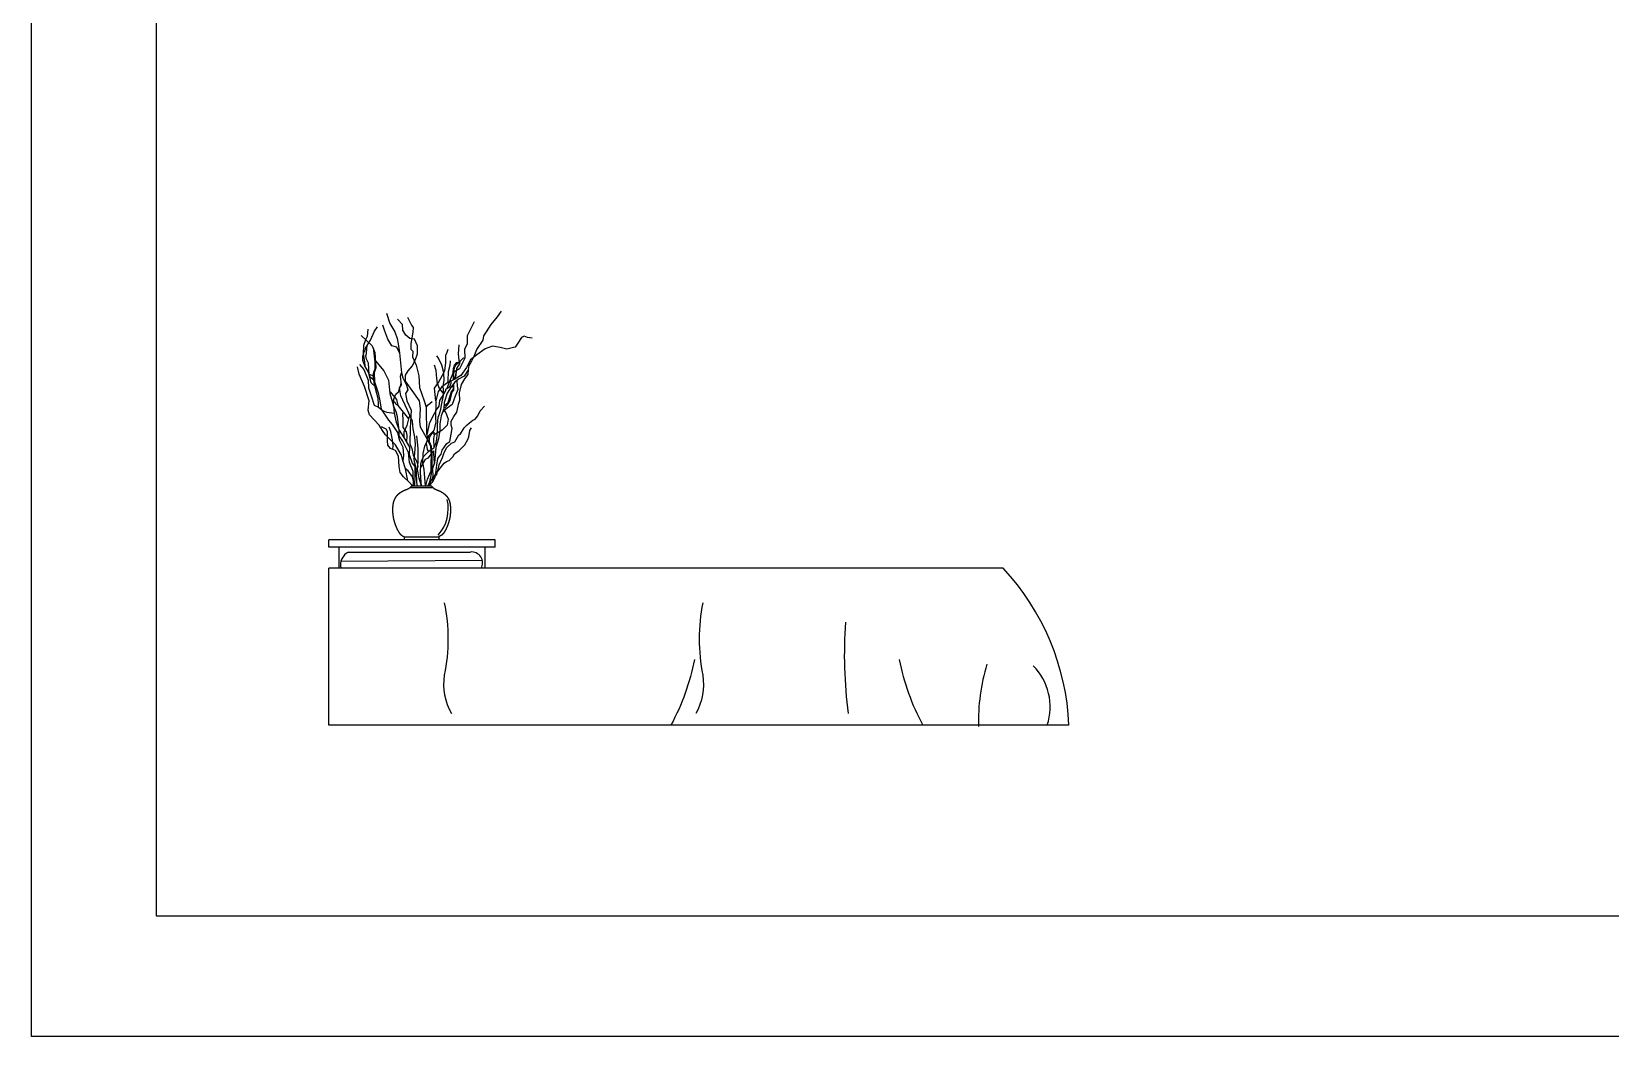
# Model space of a CAD drawing. Header units: inches. Extents: x 4.1 to 46.6, y 13.1 to 37.9.
# Drawn here: x 25.641 to 29.907, y 13.102 to 15.817 of the extents above; entities that cross this region are included whole.
import ezdxf

# ---------------------------------------------------------------- set-up
doc = ezdxf.new("R2010")
doc.units = ezdxf.units.IN
doc.header["$MEASUREMENT"] = 0
for name, color, linetype in [('02', 2, 'Continuous'), ('1', 1, 'Continuous'), ('4', 4, 'Continuous'), ('kadrbm', 4, 'Continuous')]:
    doc.layers.add(name, color=color, linetype=linetype)

# ---------------------------------------------------------------- blocks, each defined once
blk = doc.blocks.new('kadrbm')
at = {"layer": 'kadrbm', "color": 4}
blk.add_lwpolyline([(0, 0), (0, 24.7972), (21, 24.7972), (21, 0), (0, 0)], close=True, dxfattribs=at)
blk.add_lwpolyline([(20.6631, 0.3257), (20.6631, 24.4603), (0.3369, 24.4603), (0.3369, 0.3257), (20.6631, 0.3257)], dxfattribs=at)

msp = doc.modelspace()

# ---------------------------------------------------------------- linework, layer by layer
at = {"layer": '02'}
for p, q in [((26.7266, 14.5834), (26.6627, 14.5834)), ((26.894, 14.443), (26.444, 14.443)), ((26.894, 14.4231), (26.444, 14.4231)), ((26.472, 14.3664), (26.472, 14.4231)), ((26.7413, 14.4502), (26.6479, 14.4502)), ((26.866, 14.4231), (26.866, 14.3664)), ((26.894, 14.4231), (26.894, 14.443)), ((26.8588, 14.3879), (26.4764, 14.3844)), ((26.4975, 14.4103), (26.8267, 14.4103)), ((28.2662, 14.3664), (26.444, 14.3664))]:
    msp.add_line(p, q, dxfattribs=at)
for points in [[(26.8355, 14.9364), (26.837, 14.9394), (26.8441, 14.9579), (26.8608, 14.9825), (26.8634, 14.9948), (26.8705, 15.0053), (26.8828, 15.0255), (26.8995, 15.0457), (26.9109, 15.0607)], [(26.5657, 14.8749), (26.5562, 14.8826), (26.5518, 14.8959), (26.5418, 14.9137), (26.5362, 14.9281), (26.5357, 14.9392), (26.5385, 14.9486), (26.5418, 14.9542), (26.5451, 14.9658), (26.5474, 14.9686), (26.5523, 14.9758), (26.5568, 14.983), (26.5607, 14.9908), (26.5679, 15.0074), (26.5757, 15.0191)], [(26.6355, 14.9487), (26.6277, 14.9635), (26.6142, 14.9674), (26.6036, 14.9857), (26.5959, 15.0069), (26.5901, 15.0233)], [(26.6003, 15.0553), (26.6093, 15.0281), (26.6229, 15.0056), (26.6292, 14.9875), (26.6319, 14.9731), (26.6355, 14.9487), (26.6401, 14.8945), (26.6437, 14.881), (26.6536, 14.8611), (26.6581, 14.8485), (26.6509, 14.8385), (26.6545, 14.8187), (26.6663, 14.7934), (26.6636, 14.7446), (26.6627, 14.7031), (26.6681, 14.6905), (26.6724, 14.6724), (26.6828, 14.6527), (26.6843, 14.6409)], [(26.7107, 14.7146), (26.6916, 14.7479), (26.6905, 14.7636), (26.6916, 14.7985), (26.6893, 14.8188), (26.6691, 14.847), (26.651, 14.8717), (26.651, 14.8886), (26.6589, 14.8999), (26.6702, 14.9134), (26.6792, 14.9337), (26.6837, 14.946), (26.6837, 14.9674), (26.6758, 14.9855), (26.6634, 14.9877), (26.6522, 14.9967), (26.6443, 15.0102), (26.6431, 15.0249), (26.6296, 15.0395)], [(26.6567, 15.0451), (26.6679, 15.0237), (26.6724, 15.017), (26.6713, 15.0046), (26.6657, 14.9742), (26.6657, 14.9584), (26.6713, 14.9528), (26.6702, 14.9382), (26.6803, 14.9156), (26.6871, 14.8864), (26.6893, 14.8548), (26.7017, 14.8188), (26.7074, 14.8019), (26.7085, 14.7276)], [(26.8366, 15.0324), (26.8264, 15.0108), (26.8178, 14.9949), (26.8178, 14.9718), (26.8106, 14.9589), (26.812, 14.9343), (26.7976, 14.9055), (26.7803, 14.8954), (26.7716, 14.8752), (26.7629, 14.8522)], [(26.5312, 14.9954), (26.5611, 14.9674), (26.5689, 14.9491), (26.5708, 14.9076), (26.5669, 14.8941), (26.5679, 14.87), (26.5775, 14.8401), (26.5824, 14.8189), (26.5853, 14.7967), (26.6055, 14.7668), (26.6152, 14.7553), (26.6297, 14.7331), (26.6345, 14.7138), (26.6442, 14.6936), (26.6461, 14.6714), (26.6442, 14.6578)], [(26.5496, 15.0124), (26.5474, 14.9924), (26.5429, 14.9836), (26.5379, 14.968), (26.5374, 14.9464), (26.5407, 14.9237), (26.5418, 14.9137)], [(26.9934, 14.9878), (26.9811, 14.9904), (26.9723, 14.9939), (26.9644, 14.9904), (26.9547, 14.9746), (26.9476, 14.9641), (26.9432, 14.9632), (26.9248, 14.9588), (26.9072, 14.9632), (26.8861, 14.9667), (26.8667, 14.9597), (26.8439, 14.943), (26.8271, 14.9298), (26.8166, 14.9087), (26.8008, 14.8876), (26.7849, 14.8771), (26.7647, 14.8674), (26.7497, 14.8569), (26.7392, 14.8437), (26.733, 14.8191), (26.7326, 14.7714), (26.7334, 14.762), (26.7276, 14.739), (26.7139, 14.7246), (26.7074, 14.7044), (26.703, 14.6964), (26.698, 14.6763), (26.6973, 14.6525), (26.7009, 14.6337), (26.7016, 14.6222), (26.7045, 14.589)], [(26.569, 14.8574), (26.5585, 14.8671), (26.5535, 14.8898), (26.5512, 14.9203), (26.5462, 14.9314), (26.544, 14.9403), (26.5462, 14.947), (26.5468, 14.9603), (26.5474, 14.9686)], [(26.5785, 14.8015), (26.5784, 14.8111), (26.5779, 14.8255), (26.5707, 14.8521), (26.5673, 14.8627), (26.564, 14.8871), (26.5662, 14.8959), (26.569, 14.9054), (26.569, 14.9231), (26.566, 14.9558)], [(26.7148, 14.5885), (26.7252, 14.5996), (26.7319, 14.6137), (26.7342, 14.6307), (26.7364, 14.6448), (26.7386, 14.6634), (26.7431, 14.6693), (26.7475, 14.6745), (26.7505, 14.6857), (26.7631, 14.7035), (26.7713, 14.7087), (26.7743, 14.7287), (26.7772, 14.7443), (26.7743, 14.7532), (26.775, 14.7643), (26.7817, 14.7769), (26.7899, 14.7881), (26.7936, 14.8044), (26.7943, 14.8103), (26.798, 14.8207), (26.7975, 14.8401), (26.8027, 14.863), (26.8115, 14.8779), (26.8203, 14.8902), (26.8212, 14.9034), (26.8233, 14.914), (26.8309, 14.9271), (26.8355, 14.9364)], [(26.733, 14.8191), (26.73, 14.8534), (26.7406, 14.8688), (26.7513, 14.8881), (26.758, 14.9007), (26.7606, 14.9215), (26.7606, 14.9421), (26.7642, 14.9501), (26.7669, 14.9582)], [(26.755, 14.8377), (26.7527, 14.8588), (26.7556, 14.8741), (26.7551, 14.8947), (26.7498, 14.9153), (26.7402, 14.9345), (26.7359, 14.9402)], [(26.7803, 14.8954), (26.781, 14.9062), (26.7839, 14.9153), (26.7901, 14.922), (26.7959, 14.9244), (26.7987, 14.9259), (26.8079, 14.935), (26.812, 14.9343)], [(26.7957, 14.9703), (26.794, 14.9459), (26.7951, 14.9292), (26.7962, 14.9237), (26.7979, 14.9209), (26.789, 14.9059), (26.7879, 14.8965), (26.7831, 14.8762)], [(26.6574, 14.6025), (26.6513, 14.6349), (26.6442, 14.6578), (26.6407, 14.6718), (26.624, 14.6999), (26.6082, 14.7158), (26.5976, 14.7272), (26.5888, 14.7386), (26.58, 14.7535), (26.5545, 14.7808), (26.5501, 14.794), (26.5528, 14.8186), (26.5404, 14.8572), (26.5264, 14.8906), (26.522, 14.9108)], [(26.5274, 14.9173), (26.5389, 14.9038), (26.5505, 14.8748), (26.5515, 14.8536), (26.5582, 14.8324), (26.5669, 14.8073), (26.5785, 14.8015), (26.5911, 14.7919), (26.6007, 14.788), (26.621, 14.7852)], [(26.5534, 14.8913), (26.5573, 14.8893), (26.5601, 14.8882), (26.564, 14.8871)], [(26.5698, 14.9283), (26.593, 14.8997), (26.6055, 14.8746), (26.6094, 14.8389), (26.619, 14.8052)], [(26.6833, 14.5887), (26.6818, 14.604), (26.6798, 14.6375), (26.6759, 14.6537), (26.6744, 14.6626), (26.6769, 14.6778), (26.6788, 14.702), (26.6769, 14.7207), (26.6724, 14.7428), (26.671, 14.7522), (26.6702, 14.7639), (26.6557, 14.7958), (26.6384, 14.8324), (26.6355, 14.8536), (26.6384, 14.8584), (26.6403, 14.8623), (26.6374, 14.8854), (26.6401, 14.8945)], [(26.7067, 14.589), (26.711, 14.607), (26.7204, 14.6294), (26.7211, 14.6517), (26.7218, 14.6712), (26.7196, 14.6957), (26.7124, 14.7109), (26.7095, 14.7267), (26.7175, 14.7599), (26.7297, 14.7851), (26.7348, 14.7945), (26.7427, 14.8046), (26.7442, 14.8197), (26.7507, 14.8298), (26.755, 14.8377), (26.7435, 14.8522), (26.7377, 14.8659), (26.7362, 14.8796), (26.7341, 14.9012), (26.7297, 14.9156)], [(26.8212, 14.9034), (26.8103, 14.8855), (26.7947, 14.8772), (26.7848, 14.8694), (26.7744, 14.8564), (26.7635, 14.8397), (26.7557, 14.8148), (26.7552, 14.7976), (26.7474, 14.7784), (26.7442, 14.7571), (26.7442, 14.7405), (26.7405, 14.7162), (26.7336, 14.6927), (26.7297, 14.6516), (26.7243, 14.6364), (26.7248, 14.6144), (26.7234, 14.6094)], [(26.7724, 14.9273), (26.7714, 14.9144), (26.7666, 14.8971), (26.7661, 14.8736), (26.7647, 14.8674)], [(26.7806, 14.8755), (26.7811, 14.8872), (26.7831, 14.8965), (26.7829, 14.9022), (26.7843, 14.9104), (26.789, 14.9183), (26.7936, 14.9215), (26.7971, 14.9222)], [(26.785, 14.8771), (26.7884, 14.8882), (26.7889, 14.9005)], [(26.6728, 14.5931), (26.6721, 14.6278), (26.6625, 14.6519), (26.6596, 14.6789), (26.6441, 14.7097), (26.6345, 14.7242), (26.6345, 14.7396), (26.6296, 14.7753), (26.6258, 14.7888), (26.619, 14.8052), (26.62, 14.8235), (26.6248, 14.837), (26.6325, 14.8428), (26.6383, 14.8621), (26.6397, 14.8668)], [(26.7278, 14.6917), (26.7332, 14.703), (26.7356, 14.7157), (26.7381, 14.7402), (26.7381, 14.7539), (26.7394, 14.7746), (26.7428, 14.7839), (26.7469, 14.796), (26.7498, 14.8117), (26.7527, 14.8291), (26.755, 14.8377), (26.7591, 14.8453), (26.7614, 14.8511), (26.7629, 14.8522), (26.7707, 14.858), (26.7747, 14.8662), (26.7748, 14.8722)], [(26.7898, 14.8733), (26.7909, 14.8582), (26.7929, 14.8492), (26.7859, 14.8313), (26.777, 14.8094), (26.7571, 14.7935), (26.7531, 14.7895)], [(26.779, 14.8621), (26.7779, 14.8583), (26.7807, 14.8516), (26.774, 14.8422), (26.7723, 14.8339), (26.7651, 14.8117), (26.7568, 14.805)], [(26.7579, 14.8), (26.7651, 14.8078), (26.7707, 14.8178), (26.7751, 14.8311), (26.7773, 14.8422), (26.7818, 14.8477), (26.7818, 14.856), (26.7822, 14.8661)], [(26.6103, 14.8428), (26.6267, 14.8225), (26.6306, 14.8062), (26.6596, 14.7705)], [(26.6306, 14.8062), (26.6256, 14.8103), (26.6234, 14.8142), (26.6204, 14.8153), (26.6184, 14.8173), (26.6142, 14.8221)], [(26.619, 14.8052), (26.621, 14.7852), (26.6258, 14.7608), (26.6345, 14.7396)], [(26.7074, 14.8019), (26.7126, 14.8081), (26.7233, 14.8168)], [(26.7252, 14.5996), (26.726, 14.6094), (26.7357, 14.62), (26.7419, 14.6463), (26.7515, 14.6657), (26.7559, 14.6797), (26.763, 14.6929), (26.7753, 14.7043), (26.785, 14.7078), (26.7955, 14.7272), (26.7999, 14.7298), (26.8096, 14.7456), (26.8184, 14.7544), (26.8245, 14.7597), (26.8333, 14.7667), (26.8395, 14.7693), (26.8465, 14.7781), (26.8527, 14.7922), (26.865, 14.8045)], [(26.6547, 14.7064), (26.6557, 14.7261), (26.6538, 14.7348), (26.6451, 14.7464), (26.6451, 14.7686), (26.6441, 14.7821), (26.6451, 14.7883)], [(26.663, 14.7799), (26.6596, 14.7705), (26.6547, 14.7522), (26.647, 14.7338), (26.647, 14.7194)], [(26.7571, 14.7935), (26.762, 14.7816), (26.767, 14.7696), (26.764, 14.7527), (26.7501, 14.7398), (26.7292, 14.7269), (26.7272, 14.7159), (26.7278, 14.6917)], [(26.6715, 14.5884), (26.6601, 14.5998), (26.646, 14.6138), (26.6372, 14.6253), (26.6346, 14.6419), (26.6328, 14.6692), (26.624, 14.685), (26.6108, 14.6903), (26.6038, 14.6991), (26.6029, 14.7105), (26.6029, 14.736), (26.5994, 14.7421), (26.5862, 14.7483)], [(26.6174, 14.6876), (26.6181, 14.6982), (26.6161, 14.7136), (26.6113, 14.7358), (26.6074, 14.7473)], [(26.6345, 14.7396), (26.647, 14.7194), (26.6625, 14.6933), (26.6615, 14.6741), (26.6692, 14.6509), (26.6769, 14.6413), (26.6769, 14.6104), (26.676, 14.5959), (26.675, 14.5882)], [(26.6946, 14.5887), (26.6882, 14.6099), (26.6838, 14.633), (26.6843, 14.6409), (26.6857, 14.6567), (26.6853, 14.6901), (26.6818, 14.7246)], [(26.7121, 14.589), (26.717, 14.6002), (26.7204, 14.6168), (26.7224, 14.6266), (26.7238, 14.6472), (26.7234, 14.6687), (26.7219, 14.6956), (26.7165, 14.7084), (26.716, 14.7196), (26.7194, 14.7265), (26.7268, 14.7348), (26.7276, 14.739)], [(26.7148, 14.5885), (26.7234, 14.6094), (26.7304, 14.6173), (26.7427, 14.6332), (26.7559, 14.6507), (26.7621, 14.6551), (26.7691, 14.6578), (26.7788, 14.6674), (26.7841, 14.6753), (26.7964, 14.685), (26.8113, 14.6999), (26.8201, 14.714), (26.8228, 14.7219), (26.8254, 14.7386), (26.8298, 14.7456)], [(26.7292, 14.7269), (26.729, 14.7337), (26.7268, 14.7348)], [(26.6946, 14.5887), (26.692, 14.6246), (26.6924, 14.6488), (26.6955, 14.6585), (26.7021, 14.67), (26.7132, 14.6823), (26.718, 14.6859), (26.7204, 14.6873)], [(26.7214, 14.676), (26.7211, 14.6757), (26.7118, 14.6642), (26.7043, 14.6607), (26.6959, 14.644), (26.6922, 14.6367)], [(26.7074, 14.7044), (26.7092, 14.6938), (26.7096, 14.6872), (26.7132, 14.6823)], [(26.7223, 14.6884), (26.7278, 14.6917)], [(26.7278, 14.6836), (26.7229, 14.6778)], [(26.7297, 14.6516), (26.7278, 14.6756), (26.7278, 14.6836)], [(26.6715, 14.5884), (26.674, 14.5979), (26.6702, 14.6133), (26.6586, 14.6297), (26.6513, 14.6349)], [(26.667, 14.5884), (26.6664, 14.5876), (26.6659, 14.5869), (26.6655, 14.5863), (26.6651, 14.5858), (26.6647, 14.5854), (26.6643, 14.585), (26.664, 14.5847), (26.6637, 14.5844), (26.6635, 14.5841), (26.6632, 14.5839), (26.6629, 14.5836), (26.6627, 14.5834), (26.6624, 14.5832), (26.6622, 14.583), (26.6619, 14.5828), (26.6617, 14.5826), (26.6614, 14.5825), (26.6611, 14.5823), (26.6609, 14.5821), (26.6606, 14.582), (26.6604, 14.5818), (26.6601, 14.5816), (26.6599, 14.5815), (26.6596, 14.5813), (26.6593, 14.5812), (26.6591, 14.581), (26.6588, 14.5809), (26.6585, 14.5807), (26.6583, 14.5806), (26.658, 14.5805), (26.6577, 14.5803), (26.6575, 14.5802), (26.6572, 14.5801), (26.6569, 14.5799), (26.6566, 14.5798), (26.6564, 14.5797), (26.6561, 14.5796), (26.6558, 14.5795), (26.6556, 14.5793), (26.6553, 14.5792), (26.655, 14.5791), (26.6547, 14.579), (26.6545, 14.5789), (26.6542, 14.5788), (26.6539, 14.5787), (26.6536, 14.5786), (26.6534, 14.5785), (26.6531, 14.5784), (26.6528, 14.5782), (26.6525, 14.5781), (26.6523, 14.578), (26.652, 14.5779), (26.6517, 14.5778), (26.6515, 14.5777), (26.6512, 14.5776), (26.6509, 14.5775), (26.6507, 14.5774), (26.6504, 14.5773), (26.6501, 14.5772), (26.6499, 14.5771), (26.6496, 14.577), (26.6493, 14.5769), (26.6491, 14.5768), (26.6488, 14.5766), (26.6486, 14.5765), (26.6483, 14.5764), (26.648, 14.5763), (26.6478, 14.5762), (26.6475, 14.5761), (26.6473, 14.576), (26.647, 14.5759), (26.6468, 14.5758), (26.6465, 14.5756), (26.6463, 14.5755), (26.646, 14.5754), (26.6458, 14.5753), (26.6455, 14.5752), (26.6453, 14.5751), (26.645, 14.575), (26.6448, 14.5748), (26.6445, 14.5747), (26.6443, 14.5746), (26.6441, 14.5745), (26.6438, 14.5744), (26.6436, 14.5742), (26.6433, 14.5741), (26.6431, 14.574), (26.6429, 14.5739), (26.6426, 14.5737), (26.6424, 14.5736), (26.6421, 14.5735), (26.6419, 14.5734), (26.6417, 14.5732), (26.6414, 14.5731), (26.6412, 14.573), (26.641, 14.5729), (26.6408, 14.5727), (26.6405, 14.5726), (26.6403, 14.5725), (26.6401, 14.5723), (26.6398, 14.5722), (26.6396, 14.5721), (26.6394, 14.5719), (26.6392, 14.5718), (26.6389, 14.5716), (26.6387, 14.5715), (26.6385, 14.5714), (26.6383, 14.5712), (26.638, 14.5711), (26.6378, 14.5709), (26.6376, 14.5708), (26.6374, 14.5706), (26.6372, 14.5705), (26.6369, 14.5704), (26.6367, 14.5702), (26.6365, 14.5701), (26.6363, 14.5699), (26.6361, 14.5697), (26.6359, 14.5696), (26.6356, 14.5694), (26.6354, 14.5693), (26.6352, 14.5691), (26.635, 14.569), (26.6348, 14.5688), (26.6346, 14.5687), (26.6344, 14.5685), (26.6342, 14.5683), (26.634, 14.5682), (26.6338, 14.568), (26.6335, 14.5678), (26.6333, 14.5677), (26.6331, 14.5675), (26.6329, 14.5673), (26.6327, 14.5672), (26.6325, 14.567), (26.6323, 14.5668), (26.6321, 14.5666), (26.6319, 14.5665), (26.6317, 14.5663), (26.6315, 14.5661), (26.6313, 14.566), (26.6311, 14.5658), (26.6309, 14.5656), (26.6307, 14.5654), (26.6306, 14.5652), (26.6304, 14.5651), (26.6302, 14.5649), (26.63, 14.5647), (26.6298, 14.5645), (26.6296, 14.5643), (26.6294, 14.5642), (26.6292, 14.564), (26.6291, 14.5638), (26.6289, 14.5636), (26.6287, 14.5634), (26.6285, 14.5632), (26.6283, 14.563), (26.6282, 14.5628), (26.628, 14.5627), (26.6278, 14.5625), (26.6276, 14.5623), (26.6275, 14.5621), (26.6273, 14.5619), (26.6271, 14.5617), (26.627, 14.5615), (26.6268, 14.5613), (26.6266, 14.5611), (26.6265, 14.5609), (26.6263, 14.5608), (26.6262, 14.5606), (26.626, 14.5604), (26.6258, 14.5602), (26.6257, 14.56), (26.6255, 14.5598), (26.6254, 14.5596), (26.6252, 14.5594), (26.6251, 14.5592), (26.6249, 14.559), (26.6248, 14.5588), (26.6247, 14.5586), (26.6245, 14.5584), (26.6244, 14.5582), (26.6242, 14.558), (26.6241, 14.5578), (26.624, 14.5576), (26.6238, 14.5574), (26.6237, 14.5572), (26.6236, 14.557), (26.6234, 14.5568), (26.6233, 14.5566), (26.6232, 14.5565), (26.6231, 14.5563), (26.623, 14.5561), (26.6228, 14.5559), (26.6227, 14.5557), (26.6226, 14.5555), (26.6225, 14.5553), (26.6224, 14.5551), (26.6223, 14.5549), (26.6222, 14.5547), (26.6221, 14.5545), (26.622, 14.5543), (26.6218, 14.5541), (26.6217, 14.5539), (26.6216, 14.5537), (26.6215, 14.5535), (26.6214, 14.5533), (26.6213, 14.5531), (26.6213, 14.5529), (26.6212, 14.5527), (26.6211, 14.5524), (26.621, 14.5522), (26.6209, 14.552), (26.6208, 14.5518), (26.6207, 14.5516), (26.6206, 14.5514), (26.6205, 14.5512), (26.6205, 14.551), (26.6204, 14.5508), (26.6203, 14.5506), (26.6202, 14.5504), (26.6201, 14.5502), (26.6201, 14.55), (26.62, 14.5498), (26.6199, 14.5496), (26.6198, 14.5494), (26.6198, 14.5491), (26.6197, 14.5489), (26.6196, 14.5487), (26.6195, 14.5485), (26.6195, 14.5483), (26.6194, 14.5481), (26.6193, 14.5479), (26.6193, 14.5477), (26.6192, 14.5474), (26.6191, 14.5472), (26.6191, 14.547), (26.619, 14.5468), (26.6189, 14.5466), (26.6189, 14.5464), (26.6188, 14.5461), (26.6188, 14.5459), (26.6187, 14.5457), (26.6186, 14.5455), (26.6186, 14.5453), (26.6185, 14.545), (26.6185, 14.5448), (26.6184, 14.5446), (26.6184, 14.5444), (26.6183, 14.5441), (26.6183, 14.5439), (26.6182, 14.5437), (26.6182, 14.5435), (26.6181, 14.5432), (26.618, 14.543), (26.618, 14.5428), (26.6179, 14.5425), (26.6179, 14.5423), (26.6179, 14.5421), (26.6178, 14.5418), (26.6178, 14.5416), (26.6177, 14.5414), (26.6177, 14.5411), (26.6176, 14.5409), (26.6176, 14.5406), (26.6175, 14.5404), (26.6175, 14.5401), (26.6174, 14.5399), (26.6174, 14.5397), (26.6174, 14.5394), (26.6173, 14.5392), (26.6173, 14.5389), (26.6172, 14.5387), (26.6172, 14.5384), (26.6172, 14.5381), (26.6171, 14.5379), (26.6171, 14.5376), (26.6171, 14.5374), (26.617, 14.5371), (26.617, 14.5368), (26.617, 14.5366), (26.6169, 14.5363), (26.6169, 14.536), (26.6169, 14.5358), (26.6168, 14.5355), (26.6168, 14.5352), (26.6168, 14.5349), (26.6168, 14.5346), (26.6167, 14.5344), (26.6167, 14.5341), (26.6167, 14.5338), (26.6167, 14.5335), (26.6166, 14.5332), (26.6166, 14.5329), (26.6166, 14.5326), (26.6166, 14.5323), (26.6166, 14.532), (26.6165, 14.5317), (26.6165, 14.5314), (26.6165, 14.5311), (26.6165, 14.5308), (26.6165, 14.5305), (26.6165, 14.5302), (26.6164, 14.5298), (26.6164, 14.5295), (26.6164, 14.5292), (26.6164, 14.5289), (26.6164, 14.5285), (26.6164, 14.5282), (26.6164, 14.5279), (26.6164, 14.5275), (26.6164, 14.5272), (26.6164, 14.5269), (26.6163, 14.5265), (26.6163, 14.5262), (26.6163, 14.5258), (26.6163, 14.5255), (26.6163, 14.5251), (26.6163, 14.5247), (26.6163, 14.5244), (26.6163, 14.524), (26.6163, 14.5237), (26.6163, 14.5233), (26.6163, 14.5229), (26.6164, 14.5225), (26.6164, 14.5222), (26.6164, 14.5218), (26.6164, 14.5214), (26.6164, 14.521), (26.6164, 14.5206), (26.6164, 14.5203), (26.6164, 14.5199), (26.6164, 14.5195), (26.6165, 14.5191), (26.6165, 14.5187), (26.6165, 14.5183), (26.6165, 14.5179), (26.6165, 14.5175), (26.6166, 14.5171), (26.6166, 14.5167), (26.6166, 14.5163), (26.6166, 14.5159), (26.6167, 14.5155), (26.6167, 14.515), (26.6167, 14.5146), (26.6168, 14.5142), (26.6168, 14.5138), (26.6168, 14.5134), (26.6169, 14.513), (26.6169, 14.5126), (26.617, 14.5121), (26.617, 14.5117), (26.617, 14.5113), (26.6171, 14.5109), (26.6171, 14.5104), (26.6172, 14.51), (26.6172, 14.5096), (26.6173, 14.5092), (26.6173, 14.5087), (26.6174, 14.5083), (26.6175, 14.5079), (26.6175, 14.5074), (26.6176, 14.507), (26.6177, 14.5066), (26.6177, 14.5061), (26.6178, 14.5057), (26.6179, 14.5053), (26.6179, 14.5048), (26.618, 14.5044), (26.6181, 14.504), (26.6182, 14.5035), (26.6182, 14.5031), (26.6183, 14.5027), (26.6184, 14.5022), (26.6185, 14.5018), (26.6186, 14.5013), (26.6187, 14.5009), (26.6188, 14.5005), (26.6189, 14.5), (26.619, 14.4996), (26.6191, 14.4992), (26.6192, 14.4987), (26.6193, 14.4983), (26.6194, 14.4978), (26.6195, 14.4974), (26.6196, 14.497), (26.6197, 14.4965), (26.6198, 14.4961), (26.6199, 14.4957), (26.62, 14.4952), (26.6201, 14.4948), (26.6203, 14.4944), (26.6204, 14.4939), (26.6205, 14.4935), (26.6206, 14.4931), (26.6207, 14.4926), (26.6209, 14.4922), (26.621, 14.4918), (26.6211, 14.4914), (26.6213, 14.4909), (26.6214, 14.4905), (26.6215, 14.4901), (26.6217, 14.4897), (26.6218, 14.4892), (26.6219, 14.4888), (26.6221, 14.4884), (26.6222, 14.488), (26.6223, 14.4876), (26.6225, 14.4872), (26.6226, 14.4868), (26.6228, 14.4863), (26.6229, 14.4859), (26.623, 14.4855), (26.6232, 14.4851), (26.6233, 14.4847), (26.6235, 14.4843), (26.6236, 14.4839), (26.6238, 14.4835), (26.6239, 14.4831), (26.6241, 14.4827), (26.6242, 14.4823), (26.6244, 14.482), (26.6245, 14.4816), (26.6247, 14.4812), (26.6248, 14.4808), (26.625, 14.4804), (26.6251, 14.4801), (26.6253, 14.4797), (26.6254, 14.4793), (26.6256, 14.4789), (26.6257, 14.4786), (26.6259, 14.4782), (26.626, 14.4779), (26.6262, 14.4775), (26.6263, 14.4771), (26.6265, 14.4768), (26.6266, 14.4764), (26.6268, 14.4761), (26.6269, 14.4758), (26.6271, 14.4754), (26.6272, 14.4751), (26.6274, 14.4747), (26.6276, 14.4744), (26.6277, 14.4741), (26.6279, 14.4738), (26.628, 14.4734), (26.6282, 14.4731), (26.6283, 14.4728), (26.6285, 14.4725), (26.6286, 14.4722), (26.6288, 14.4719), (26.6289, 14.4716), (26.629, 14.4713), (26.6292, 14.471), (26.6293, 14.4707), (26.6295, 14.4704), (26.6296, 14.4701), (26.6298, 14.4698), (26.6299, 14.4696), (26.6301, 14.4693), (26.6302, 14.469), (26.6304, 14.4687), (26.6305, 14.4685), (26.6307, 14.4682), (26.6308, 14.468), (26.6309, 14.4677), (26.6311, 14.4674), (26.6312, 14.4672), (26.6314, 14.4669), (26.6315, 14.4667), (26.6317, 14.4665), (26.6318, 14.4662), (26.6319, 14.466), (26.6321, 14.4657), (26.6322, 14.4655), (26.6324, 14.4653), (26.6325, 14.4651), (26.6326, 14.4648), (26.6328, 14.4646), (26.6329, 14.4644), (26.633, 14.4642), (26.6332, 14.464), (26.6333, 14.4638), (26.6334, 14.4636), (26.6336, 14.4634), (26.6337, 14.4632), (26.6338, 14.463), (26.634, 14.4628), (26.6341, 14.4626), (26.6342, 14.4624), (26.6344, 14.4622), (26.6345, 14.462), (26.6346, 14.4618), (26.6348, 14.4617), (26.6349, 14.4615), (26.635, 14.4613), (26.6351, 14.4611), (26.6353, 14.461), (26.6354, 14.4608), (26.6355, 14.4607), (26.6356, 14.4605), (26.6358, 14.4603), (26.6359, 14.4602), (26.636, 14.46), (26.6361, 14.4599), (26.6362, 14.4597), (26.6364, 14.4596), (26.6365, 14.4595), (26.6366, 14.4593), (26.6367, 14.4592), (26.6368, 14.4591), (26.6369, 14.4589), (26.6371, 14.4588), (26.6372, 14.4587), (26.6373, 14.4586), (26.6374, 14.4584), (26.6375, 14.4583), (26.6376, 14.4582), (26.6377, 14.4581), (26.6378, 14.458), (26.638, 14.4579), (26.6381, 14.4578), (26.6382, 14.4577), (26.6383, 14.4576), (26.6384, 14.4575), (26.6385, 14.4574), (26.6386, 14.4573), (26.6387, 14.4572), (26.6388, 14.4571), (26.6389, 14.457), (26.639, 14.4569), (26.6391, 14.4568), (26.6392, 14.4567), (26.6393, 14.4566), (26.6394, 14.4565), (26.6395, 14.4565), (26.6396, 14.4564), (26.6397, 14.4563), (26.6398, 14.4562), (26.6399, 14.4562), (26.64, 14.4561), (26.6401, 14.456), (26.6402, 14.4559), (26.6403, 14.4559), (26.6404, 14.4558), (26.6405, 14.4557), (26.6406, 14.4557), (26.6407, 14.4556), (26.6408, 14.4555), (26.6409, 14.4555), (26.641, 14.4554), (26.6411, 14.4554), (26.6412, 14.4553), (26.6413, 14.4552), (26.6414, 14.4552), (26.6415, 14.4551), (26.6416, 14.4551), (26.6416, 14.455), (26.6417, 14.455), (26.6418, 14.4549), (26.6419, 14.4549), (26.642, 14.4548), (26.6421, 14.4547), (26.6422, 14.4547), (26.6423, 14.4546), (26.6424, 14.4546), (26.6425, 14.4545), (26.6426, 14.4545), (26.6426, 14.4545), (26.6427, 14.4544), (26.6428, 14.4544), (26.6429, 14.4543), (26.643, 14.4543), (26.6431, 14.4542), (26.6432, 14.4542), (26.6433, 14.4541), (26.6434, 14.4541), (26.6434, 14.454), (26.6435, 14.454), (26.6436, 14.4539), (26.6437, 14.4539), (26.6438, 14.4539), (26.6439, 14.4538), (26.644, 14.4538), (26.644, 14.4537), (26.6441, 14.4537), (26.6442, 14.4536), (26.6443, 14.4536), (26.6444, 14.4535), (26.6444, 14.4535), (26.6445, 14.4535), (26.6446, 14.4534), (26.6447, 14.4534), (26.6448, 14.4533), (26.6448, 14.4533), (26.6449, 14.4532), (26.645, 14.4532), (26.6451, 14.4532), (26.6452, 14.4531), (26.6452, 14.4531), (26.6453, 14.453), (26.6454, 14.453), (26.6455, 14.4529), (26.6455, 14.4529), (26.6456, 14.4529), (26.6457, 14.4528), (26.6457, 14.4528), (26.6458, 14.4527), (26.6459, 14.4527), (26.6459, 14.4526), (26.646, 14.4526), (26.6461, 14.4525), (26.6461, 14.4525), (26.6462, 14.4525), (26.6463, 14.4524), (26.6463, 14.4524), (26.6464, 14.4523), (26.6465, 14.4523), (26.6465, 14.4522), (26.6466, 14.4522), (26.6466, 14.4521), (26.6467, 14.4521), (26.6467, 14.452), (26.6468, 14.452), (26.6468, 14.4519), (26.6469, 14.4519), (26.6469, 14.4518), (26.647, 14.4518), (26.647, 14.4517), (26.6471, 14.4517), (26.6471, 14.4516), (26.6472, 14.4515), (26.6472, 14.4515), (26.6473, 14.4514), (26.6473, 14.4514), (26.6474, 14.4513), (26.6474, 14.4513), (26.6474, 14.4512), (26.6475, 14.4511), (26.6475, 14.4511), (26.6475, 14.451), (26.6476, 14.451), (26.6476, 14.4509), (26.6476, 14.4508), (26.6477, 14.4508), (26.6477, 14.4507), (26.6477, 14.4506), (26.6478, 14.4506), (26.6478, 14.4505), (26.6478, 14.4504), (26.6478, 14.4504), (26.6479, 14.4503), (26.6479, 14.4503), (26.6479, 14.4502), (26.6479, 14.4501), (26.648, 14.4501), (26.648, 14.45), (26.648, 14.4498), (26.648, 14.4495), (26.648, 14.449), (26.648, 14.4482), (26.648, 14.4469), (26.648, 14.4452), (26.648, 14.443)], [(26.7222, 14.5884), (26.667, 14.5884)], [(26.7222, 14.5884), (26.7228, 14.5876), (26.7233, 14.5869), (26.7238, 14.5863), (26.7242, 14.5858), (26.7245, 14.5854), (26.7249, 14.585), (26.7252, 14.5847), (26.7255, 14.5844), (26.7258, 14.5841), (26.726, 14.5839), (26.7263, 14.5836), (26.7266, 14.5834), (26.7268, 14.5832), (26.7271, 14.583), (26.7273, 14.5828), (26.7276, 14.5826), (26.7278, 14.5825), (26.7281, 14.5823), (26.7283, 14.5821), (26.7286, 14.582), (26.7288, 14.5818), (26.7291, 14.5816), (26.7294, 14.5815), (26.7296, 14.5813), (26.7299, 14.5812), (26.7302, 14.581), (26.7304, 14.5809), (26.7307, 14.5807), (26.731, 14.5806), (26.7312, 14.5805), (26.7315, 14.5803), (26.7318, 14.5802), (26.732, 14.5801), (26.7323, 14.5799), (26.7326, 14.5798), (26.7329, 14.5797), (26.7331, 14.5796), (26.7334, 14.5795), (26.7337, 14.5793), (26.7339, 14.5792), (26.7342, 14.5791), (26.7345, 14.579), (26.7348, 14.5789), (26.735, 14.5788), (26.7353, 14.5787), (26.7356, 14.5786), (26.7359, 14.5785), (26.7361, 14.5784), (26.7364, 14.5782), (26.7367, 14.5781), (26.737, 14.578), (26.7372, 14.5779), (26.7375, 14.5778), (26.7378, 14.5777), (26.738, 14.5776), (26.7383, 14.5775), (26.7386, 14.5774), (26.7388, 14.5773), (26.7391, 14.5772), (26.7394, 14.5771), (26.7396, 14.577), (26.7399, 14.5769), (26.7401, 14.5768), (26.7404, 14.5766), (26.7407, 14.5765), (26.7409, 14.5764), (26.7412, 14.5763), (26.7414, 14.5762), (26.7417, 14.5761), (26.7419, 14.576), (26.7422, 14.5759), (26.7425, 14.5758), (26.7427, 14.5756), (26.743, 14.5755), (26.7432, 14.5754), (26.7435, 14.5753), (26.7437, 14.5752), (26.7439, 14.5751), (26.7442, 14.575), (26.7444, 14.5748), (26.7447, 14.5747), (26.7449, 14.5746), (26.7452, 14.5745), (26.7454, 14.5744), (26.7456, 14.5742), (26.7459, 14.5741), (26.7461, 14.574), (26.7464, 14.5739), (26.7466, 14.5737), (26.7468, 14.5736), (26.7471, 14.5735), (26.7473, 14.5734), (26.7475, 14.5732), (26.7478, 14.5731), (26.748, 14.573), (26.7482, 14.5729), (26.7485, 14.5727), (26.7487, 14.5726), (26.7489, 14.5725), (26.7492, 14.5723), (26.7494, 14.5722), (26.7496, 14.5721), (26.7498, 14.5719), (26.7501, 14.5718), (26.7503, 14.5716), (26.7505, 14.5715), (26.7507, 14.5714), (26.751, 14.5712), (26.7512, 14.5711), (26.7514, 14.5709), (26.7516, 14.5708), (26.7518, 14.5706), (26.7521, 14.5705), (26.7523, 14.5704), (26.7525, 14.5702), (26.7527, 14.5701), (26.7529, 14.5699), (26.7531, 14.5697), (26.7534, 14.5696), (26.7536, 14.5694), (26.7538, 14.5693), (26.754, 14.5691), (26.7542, 14.569), (26.7544, 14.5688), (26.7546, 14.5687), (26.7548, 14.5685), (26.7551, 14.5683), (26.7553, 14.5682), (26.7555, 14.568), (26.7557, 14.5678), (26.7559, 14.5677), (26.7561, 14.5675), (26.7563, 14.5673), (26.7565, 14.5672), (26.7567, 14.567), (26.7569, 14.5668), (26.7571, 14.5666), (26.7573, 14.5665), (26.7575, 14.5663), (26.7577, 14.5661), (26.7579, 14.566), (26.7581, 14.5658), (26.7583, 14.5656), (26.7585, 14.5654), (26.7587, 14.5652), (26.7589, 14.5651), (26.7591, 14.5649), (26.7592, 14.5647), (26.7594, 14.5645), (26.7596, 14.5643), (26.7598, 14.5642), (26.76, 14.564), (26.7602, 14.5638), (26.7604, 14.5636), (26.7605, 14.5634), (26.7607, 14.5632), (26.7609, 14.563), (26.7611, 14.5628), (26.7612, 14.5627), (26.7614, 14.5625), (26.7616, 14.5623), (26.7618, 14.5621), (26.7619, 14.5619), (26.7621, 14.5617), (26.7623, 14.5615), (26.7624, 14.5613), (26.7626, 14.5611), (26.7628, 14.5609), (26.7629, 14.5608), (26.7631, 14.5606), (26.7632, 14.5604), (26.7634, 14.5602), (26.7635, 14.56), (26.7637, 14.5598), (26.7638, 14.5596), (26.764, 14.5594), (26.7641, 14.5592), (26.7643, 14.559), (26.7644, 14.5588), (26.7646, 14.5586), (26.7647, 14.5584), (26.7649, 14.5582), (26.765, 14.558), (26.7651, 14.5578), (26.7653, 14.5576), (26.7654, 14.5574), (26.7655, 14.5572), (26.7657, 14.557), (26.7658, 14.5568), (26.7659, 14.5566), (26.766, 14.5565), (26.7661, 14.5563), (26.7663, 14.5561), (26.7664, 14.5559), (26.7665, 14.5557), (26.7666, 14.5555), (26.7667, 14.5553), (26.7668, 14.5551), (26.767, 14.5549), (26.7671, 14.5547), (26.7672, 14.5545), (26.7673, 14.5543), (26.7674, 14.5541), (26.7675, 14.5539), (26.7676, 14.5537), (26.7677, 14.5535), (26.7678, 14.5533), (26.7679, 14.5531), (26.768, 14.5529), (26.7681, 14.5527), (26.7682, 14.5524), (26.7682, 14.5522), (26.7683, 14.552), (26.7684, 14.5518), (26.7685, 14.5516), (26.7686, 14.5514), (26.7687, 14.5512), (26.7688, 14.551), (26.7689, 14.5508), (26.7689, 14.5506), (26.769, 14.5504), (26.7691, 14.5502), (26.7692, 14.55), (26.7692, 14.5498), (26.7693, 14.5496), (26.7694, 14.5494), (26.7695, 14.5491), (26.7695, 14.5489), (26.7696, 14.5487), (26.7697, 14.5485), (26.7698, 14.5483), (26.7698, 14.5481), (26.7699, 14.5479), (26.77, 14.5477), (26.77, 14.5474), (26.7701, 14.5472), (26.7702, 14.547), (26.7702, 14.5468), (26.7703, 14.5466), (26.7703, 14.5464), (26.7704, 14.5461), (26.7705, 14.5459), (26.7705, 14.5457), (26.7706, 14.5455), (26.7706, 14.5453), (26.7707, 14.545), (26.7708, 14.5448), (26.7708, 14.5446), (26.7709, 14.5444), (26.7709, 14.5441), (26.771, 14.5439), (26.771, 14.5437), (26.7711, 14.5435), (26.7711, 14.5432), (26.7712, 14.543), (26.7712, 14.5428), (26.7713, 14.5425), (26.7713, 14.5423), (26.7714, 14.5421), (26.7714, 14.5418), (26.7715, 14.5416), (26.7715, 14.5414), (26.7716, 14.5411), (26.7716, 14.5409), (26.7716, 14.5406), (26.7717, 14.5404), (26.7717, 14.5401), (26.7718, 14.5399), (26.7718, 14.5397), (26.7719, 14.5394), (26.7719, 14.5392), (26.7719, 14.5389), (26.772, 14.5387), (26.772, 14.5384), (26.7721, 14.5381), (26.7721, 14.5379), (26.7721, 14.5376), (26.7722, 14.5374), (26.7722, 14.5371), (26.7722, 14.5368), (26.7723, 14.5366), (26.7723, 14.5363), (26.7723, 14.536), (26.7723, 14.5358), (26.7724, 14.5355), (26.7724, 14.5352), (26.7724, 14.5349), (26.7725, 14.5346), (26.7725, 14.5344), (26.7725, 14.5341), (26.7725, 14.5338), (26.7726, 14.5335), (26.7726, 14.5332), (26.7726, 14.5329), (26.7726, 14.5326), (26.7726, 14.5323), (26.7727, 14.532), (26.7727, 14.5317), (26.7727, 14.5314), (26.7727, 14.5311), (26.7727, 14.5308), (26.7728, 14.5305), (26.7728, 14.5302), (26.7728, 14.5298), (26.7728, 14.5295), (26.7728, 14.5292), (26.7728, 14.5289), (26.7728, 14.5285), (26.7728, 14.5282), (26.7729, 14.5279), (26.7729, 14.5275), (26.7729, 14.5272), (26.7729, 14.5269), (26.7729, 14.5265), (26.7729, 14.5262), (26.7729, 14.5258), (26.7729, 14.5255), (26.7729, 14.5251), (26.7729, 14.5247), (26.7729, 14.5244), (26.7729, 14.524), (26.7729, 14.5237), (26.7729, 14.5233), (26.7729, 14.5229), (26.7729, 14.5225), (26.7729, 14.5222), (26.7729, 14.5218), (26.7728, 14.5214), (26.7728, 14.521), (26.7728, 14.5206), (26.7728, 14.5203), (26.7728, 14.5199), (26.7728, 14.5195), (26.7728, 14.5191), (26.7728, 14.5187), (26.7727, 14.5183), (26.7727, 14.5179), (26.7727, 14.5175), (26.7727, 14.5171), (26.7726, 14.5167), (26.7726, 14.5163), (26.7726, 14.5159), (26.7726, 14.5155), (26.7725, 14.515), (26.7725, 14.5146), (26.7725, 14.5142), (26.7724, 14.5138), (26.7724, 14.5134), (26.7724, 14.513), (26.7723, 14.5126), (26.7723, 14.5121), (26.7722, 14.5117), (26.7722, 14.5113), (26.7721, 14.5109), (26.7721, 14.5104), (26.772, 14.51), (26.772, 14.5096), (26.7719, 14.5092), (26.7719, 14.5087), (26.7718, 14.5083), (26.7718, 14.5079), (26.7717, 14.5074), (26.7716, 14.507), (26.7716, 14.5066), (26.7715, 14.5061), (26.7714, 14.5057), (26.7714, 14.5053), (26.7713, 14.5048), (26.7712, 14.5044), (26.7711, 14.504), (26.7711, 14.5035), (26.771, 14.5031), (26.7709, 14.5027), (26.7708, 14.5022), (26.7707, 14.5018), (26.7706, 14.5013), (26.7706, 14.5009), (26.7705, 14.5005), (26.7704, 14.5), (26.7703, 14.4996), (26.7702, 14.4992), (26.7701, 14.4987), (26.77, 14.4983), (26.7699, 14.4978), (26.7698, 14.4974), (26.7696, 14.497), (26.7695, 14.4965), (26.7694, 14.4961), (26.7693, 14.4957), (26.7692, 14.4952), (26.7691, 14.4948), (26.769, 14.4944), (26.7688, 14.4939), (26.7687, 14.4935), (26.7686, 14.4931), (26.7685, 14.4926), (26.7683, 14.4922), (26.7682, 14.4918), (26.7681, 14.4914), (26.768, 14.4909), (26.7678, 14.4905), (26.7677, 14.4901), (26.7676, 14.4897), (26.7674, 14.4892), (26.7673, 14.4888), (26.7672, 14.4884), (26.767, 14.488), (26.7669, 14.4876), (26.7667, 14.4872), (26.7666, 14.4868), (26.7665, 14.4863), (26.7663, 14.4859), (26.7662, 14.4855), (26.766, 14.4851), (26.7659, 14.4847), (26.7657, 14.4843), (26.7656, 14.4839), (26.7654, 14.4835), (26.7653, 14.4831), (26.7652, 14.4827), (26.765, 14.4823), (26.7649, 14.482), (26.7647, 14.4816), (26.7646, 14.4812), (26.7644, 14.4808), (26.7643, 14.4804), (26.7641, 14.4801), (26.764, 14.4797), (26.7638, 14.4793), (26.7636, 14.4789), (26.7635, 14.4786), (26.7633, 14.4782), (26.7632, 14.4779), (26.763, 14.4775), (26.7629, 14.4771), (26.7627, 14.4768), (26.7626, 14.4764), (26.7624, 14.4761), (26.7623, 14.4758), (26.7621, 14.4754), (26.762, 14.4751), (26.7618, 14.4747), (26.7617, 14.4744), (26.7615, 14.4741), (26.7614, 14.4738), (26.7612, 14.4734), (26.7611, 14.4731), (26.7609, 14.4728), (26.7608, 14.4725), (26.7606, 14.4722), (26.7605, 14.4719), (26.7603, 14.4716), (26.7602, 14.4713), (26.76, 14.471), (26.7599, 14.4707), (26.7597, 14.4704), (26.7596, 14.4701), (26.7594, 14.4698), (26.7593, 14.4696), (26.7591, 14.4693), (26.759, 14.469), (26.7589, 14.4687), (26.7587, 14.4685), (26.7586, 14.4682), (26.7584, 14.468), (26.7583, 14.4677), (26.7581, 14.4674), (26.758, 14.4672), (26.7579, 14.4669), (26.7577, 14.4667), (26.7576, 14.4665), (26.7574, 14.4662), (26.7573, 14.466), (26.7571, 14.4657), (26.757, 14.4655), (26.7569, 14.4653), (26.7567, 14.4651), (26.7566, 14.4648), (26.7565, 14.4646), (26.7563, 14.4644), (26.7562, 14.4642), (26.756, 14.464), (26.7559, 14.4638), (26.7558, 14.4636), (26.7556, 14.4634), (26.7555, 14.4632), (26.7554, 14.463), (26.7552, 14.4628), (26.7551, 14.4626), (26.755, 14.4624), (26.7549, 14.4622), (26.7547, 14.462), (26.7546, 14.4618), (26.7545, 14.4617), (26.7543, 14.4615), (26.7542, 14.4613), (26.7541, 14.4611), (26.754, 14.461), (26.7538, 14.4608), (26.7537, 14.4607), (26.7536, 14.4605), (26.7535, 14.4603), (26.7533, 14.4602), (26.7532, 14.46), (26.7531, 14.4599), (26.753, 14.4597), (26.7529, 14.4596), (26.7527, 14.4595), (26.7526, 14.4593), (26.7525, 14.4592), (26.7524, 14.4591), (26.7523, 14.4589), (26.7522, 14.4588), (26.7521, 14.4587), (26.7519, 14.4586), (26.7518, 14.4584), (26.7517, 14.4583), (26.7516, 14.4582), (26.7515, 14.4581), (26.7514, 14.458), (26.7513, 14.4579), (26.7512, 14.4578), (26.7511, 14.4577), (26.7509, 14.4576), (26.7508, 14.4575), (26.7507, 14.4574), (26.7506, 14.4573), (26.7505, 14.4572), (26.7504, 14.4571), (26.7503, 14.457), (26.7502, 14.4569), (26.7501, 14.4568), (26.75, 14.4567), (26.7499, 14.4566), (26.7498, 14.4565), (26.7497, 14.4565), (26.7496, 14.4564), (26.7495, 14.4563), (26.7494, 14.4562), (26.7493, 14.4562), (26.7492, 14.4561), (26.7491, 14.456), (26.749, 14.4559), (26.7489, 14.4559), (26.7488, 14.4558), (26.7487, 14.4557), (26.7486, 14.4557), (26.7485, 14.4556), (26.7484, 14.4555), (26.7483, 14.4555), (26.7482, 14.4554), (26.7481, 14.4554), (26.748, 14.4553), (26.748, 14.4552), (26.7479, 14.4552), (26.7478, 14.4551), (26.7477, 14.4551), (26.7476, 14.455), (26.7475, 14.455), (26.7474, 14.4549), (26.7473, 14.4549), (26.7472, 14.4548), (26.7471, 14.4547), (26.747, 14.4547), (26.7469, 14.4546), (26.7468, 14.4546), (26.7468, 14.4545), (26.7467, 14.4545), (26.7466, 14.4545), (26.7465, 14.4544), (26.7464, 14.4544), (26.7463, 14.4543), (26.7462, 14.4543), (26.7461, 14.4542), (26.746, 14.4542), (26.746, 14.4541), (26.7459, 14.4541), (26.7458, 14.454), (26.7457, 14.454), (26.7456, 14.4539), (26.7455, 14.4539), (26.7454, 14.4539), (26.7454, 14.4538), (26.7453, 14.4538), (26.7452, 14.4537), (26.7451, 14.4537), (26.745, 14.4536), (26.7449, 14.4536), (26.7449, 14.4535), (26.7448, 14.4535), (26.7447, 14.4535), (26.7446, 14.4534), (26.7445, 14.4534), (26.7445, 14.4533), (26.7444, 14.4533), (26.7443, 14.4532), (26.7442, 14.4532), (26.7441, 14.4532), (26.7441, 14.4531), (26.744, 14.4531), (26.7439, 14.453), (26.7438, 14.453), (26.7438, 14.4529), (26.7437, 14.4529), (26.7436, 14.4529), (26.7436, 14.4528), (26.7435, 14.4528), (26.7434, 14.4527), (26.7434, 14.4527), (26.7433, 14.4526), (26.7432, 14.4526), (26.7432, 14.4525), (26.7431, 14.4525), (26.743, 14.4525), (26.743, 14.4524), (26.7429, 14.4524), (26.7428, 14.4523), (26.7428, 14.4523), (26.7427, 14.4522), (26.7427, 14.4522), (26.7426, 14.4521), (26.7425, 14.4521), (26.7425, 14.452), (26.7424, 14.452), (26.7424, 14.4519), (26.7423, 14.4519), (26.7423, 14.4518), (26.7422, 14.4518), (26.7422, 14.4517), (26.7421, 14.4517), (26.7421, 14.4516), (26.742, 14.4515), (26.742, 14.4515), (26.742, 14.4514), (26.7419, 14.4514), (26.7419, 14.4513), (26.7418, 14.4513), (26.7418, 14.4512), (26.7418, 14.4511), (26.7417, 14.4511), (26.7417, 14.451), (26.7416, 14.451), (26.7416, 14.4509), (26.7416, 14.4508), (26.7415, 14.4508), (26.7415, 14.4507), (26.7415, 14.4506), (26.7415, 14.4506), (26.7414, 14.4505), (26.7414, 14.4504), (26.7414, 14.4504), (26.7414, 14.4503), (26.7413, 14.4503), (26.7413, 14.4502), (26.7413, 14.4501), (26.7413, 14.4501), (26.7412, 14.45), (26.7412, 14.4498), (26.7412, 14.4495), (26.7412, 14.449), (26.7412, 14.4482), (26.7412, 14.4469), (26.7412, 14.4452), (26.7412, 14.443)]]:
    msp.add_lwpolyline(points, dxfattribs=at)
for points in [[(28.444, 13.943, 0.17932), (28.2662, 14.3664, 0.17932)], [(26.7562, 14.2733, -0.099393), (26.7562, 14.0779, 0.165482), (26.7752, 13.9737)], [(27.4546, 14.2733, 0.099393), (27.4546, 14.0779, -0.165482), (27.4357, 13.9737)], [(27.8401, 14.2207, 0.050777), (27.8476, 13.9741)], [(27.4319, 14.1198, -0.075965), (27.3687, 13.943)], [(27.9856, 14.1198, 0.075965), (28.0488, 13.943)], [(28.2224, 14.1071, 0.081741), (28.1997, 13.9387)]]:
    msp.add_lwpolyline(points, format="xyb", dxfattribs=at)
for centre, radius, start, end in [((26.6582, 14.528), 0.1088, 318.7821, 13.1181), ((26.514, 14.3754), 0.0386, 115.2343, 193.4608), ((26.8302, 14.3811), 0.0294, 330.0388, 96.692), ((28.2355, 13.992), 0.1577, 341.8811, 44.7886)]:
    msp.add_arc(centre, radius, start, end, dxfattribs=at)
at = {"layer": '1'}
msp.add_line((28.444, 13.943), (26.444, 13.943), dxfattribs=at)
at = {"layer": '4'}
for p, q in [((26.444, 14.4231), (26.444, 14.443)), ((26.444, 13.943), (26.444, 14.3664))]:
    msp.add_line(p, q, dxfattribs=at)

# ---------------------------------------------------------------- block references
at = {"layer": 'kadrbm'}
msp.add_blockref('kadrbm', (25.641, 13.1016), dxfattribs=at)

doc.saveas('drawing.dxf')
